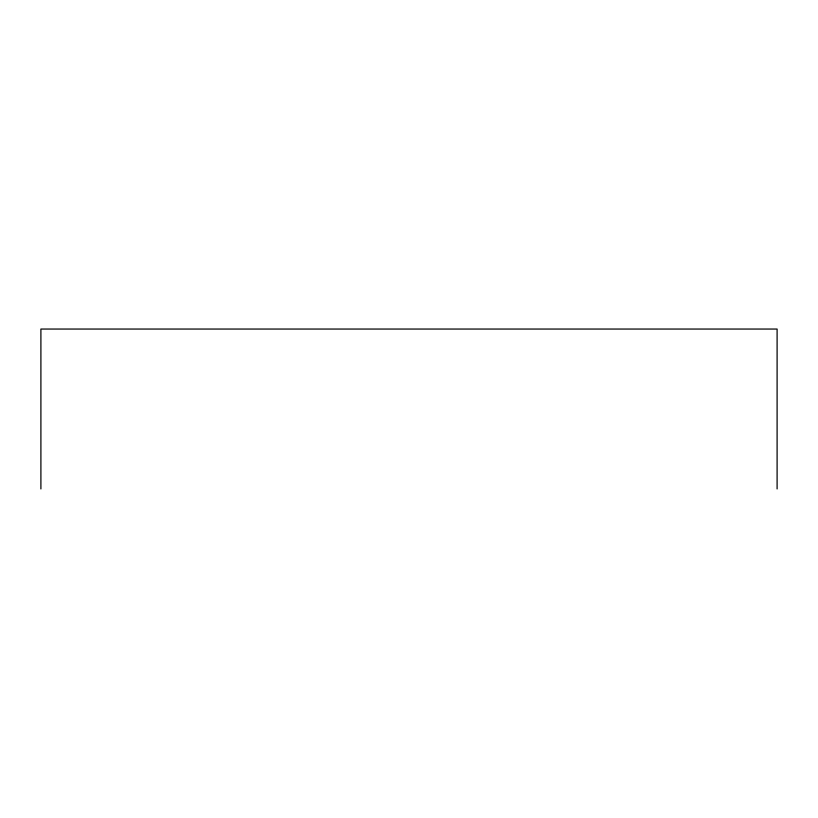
<?xml version="1.0" encoding="UTF-8"?>
<svg xmlns="http://www.w3.org/2000/svg" width="818" height="818" viewBox="0 0 818 818"><rect width="100%" height="100%" fill="white"/><g stroke="black" fill="none" stroke-linecap="round" stroke-linejoin="round"><path stroke-width="1.23" d="M777.1 488.949L777.1 329.051L40.9 329.051L40.9 488.949"/></g></svg>
